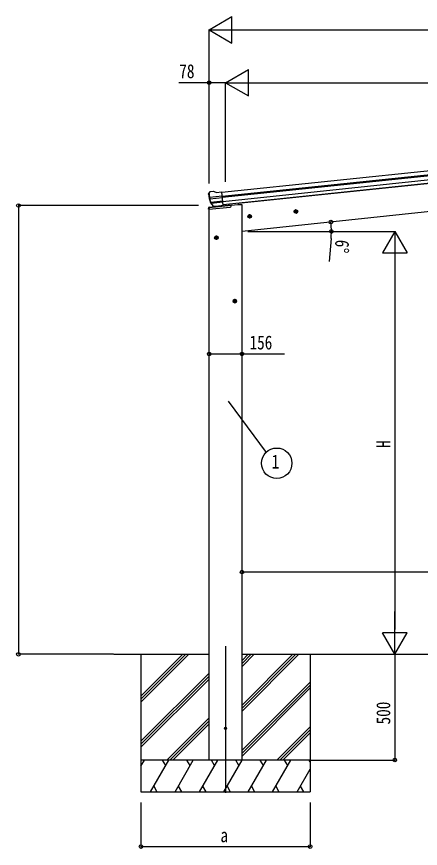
# Model space of a CAD drawing. Units: millimetres, scale not verified. Extents: x -10512 to 10512, y -7425 to 7425.
# Drawn here: x -7614 to -5704, y -5044 to -1110 of the extents above; entities that cross this region are included whole.
import ezdxf
from ezdxf.enums import TextEntityAlignment as Align

# ---------------------------------------------------------------- set-up
doc = ezdxf.new("R2010")
doc.units = ezdxf.units.MM
doc.header["$LTSCALE"] = 30
for name, color, linetype in [('0-3_YKK_12', 2, 'Continuous'), ('0-4_YKK_13', 4, 'Continuous'), ('0-5_YKK_A1', 4, 'Continuous'), ('0-6_YKK_D', 6, 'Continuous')]:
    doc.layers.add(name, color=color, linetype=linetype)
doc.styles.add('ＭＳ ゴシック', font='')
doc.styles.get('ＭＳ ゴシック').set_extended_font_data('MS Gothic')

msp = doc.modelspace()

# ---------------------------------------------------------------- linework, layer by layer
at = {"layer": '0-3_YKK_12'}
msp.add_line((-6625.77, -4088.04), (-6625.77, -4781.36), dxfattribs=at)
at = {"layer": '0-4_YKK_13'}
for p, q in [((-6705.81, -1949.89), (-6705.89, -1948.02)), ((-6704.53, -1945.12), (-6705.22, -1945.98)), ((-6701.03, -1940.8), (-6704.53, -1945.12)), ((-6641.42, -1959.86), (-6701.16, -1966.13)), ((-6701.03, -1940.8), (-6701.03, -1940.8)), ((-6700.41, -1971.97), (-6640.8, -1965.71)), ((-6697.67, -1938.98), (-6697.67, -1938.98)), ((-6670.1, -1942.11), (-6643.58, -1939.33)), ((-6636.79, -2003.88), (-6643.58, -1939.33)), ((-6598.95, -2001.43), (-6703.73, -2012.44)), ((-6703.73, -2012.44), (-6598.95, -2001.43)), ((-6598.95, -2001.5), (-6703.21, -2012.46)), ((-6598.95, -2002.01), (-6702.28, -2012.87)), ((-6682.9, -2007.53), (-6696.59, -1991.78)), ((-6696.1, -1988.19), (-6639.07, -1982.19)), ((-6681.96, -2006.9), (-6695, -1990.96)), ((-6693.77, -1992.46), (-6638.6, -1986.66)), ((-6680.19, -2008.21), (-6636.81, -2003.65)), ((-6646.99, -2005.04), (-6672.32, -2007.71)), ((-6646.74, -2004.92), (-6646.99, -2005.04)), ((-6636.79, -2003.88), (-6646.74, -2004.92)), ((-6633.95, -2004.18), (-6633.95, -2005.68)), ((-6598.95, -2006.05), (-6598.95, -2001.43)), ((-6705.95, -2021.8), (-6704.71, -2012.38)), ((-6704.94, -2021.69), (-6705.95, -2021.8)), ((-6704.94, -2021.69), (-6603.43, -2011.02)), ((-6703.73, -2012.44), (-6704.94, -2021.69)), ((-6704.94, -2021.69), (-6703.73, -2012.44)), ((-6703.21, -2012.46), (-6704.42, -2021.64)), ((-6703.73, -2012.44), (-6703.82, -2011.52)), ((-6703.82, -2011.52), (-6703.73, -2012.44)), ((-6702.28, -2012.87), (-6702.33, -2012.37)), ((-6672.59, -2007.64), (-6680.28, -2008.45)), ((-6672.32, -2007.71), (-6672.59, -2007.64))]:
    msp.add_line(p, q, dxfattribs=at)
for points in [[(-6684.18, -1937.56), (-6684.18, -1937.56), (-6697.67, -1938.98)], [(-6670.1, -1942.11), (-6682.89, -1937.71), (-6682.89, -1937.71)], [(-6703.82, -2011.52), (-6598.95, -2000.5), (-6598.95, -2001.43)]]:
    msp.add_lwpolyline(points, dxfattribs=at)
msp.add_circle((-6625.52, -4476.28), 5, dxfattribs=at)
for centre, radius, start, end in [((-6504.92, -1928.78), 202, 186, 197.86084), ((-6511.98, -1930.82), 192.44, 185.42422, 190.5729), ((-6745.88, -1973.48), 45.32, 6.35482, 9.32878), ((-6697.14, -1943.95), 5, 96.04426, 140.95574), ((-6683.87, -1940.55), 3, 71.02369, 95.97631), ((-6703.18, -1972.34), 2.74, 7.56588, 12.97849), ((-6700.31, -1973.32), 1.35, 94.08073, 96.8395), ((-6504.92, -1928.78), 200.2, 192.46117, 197.79991), ((-6694.33, -1989.81), 3, 197.86084, 221), ((-6692.68, -1989.06), 3, 197.79991, 219.30889), ((-6603.95, -2006.05), 5, 276, 0), ((-6703.72, -2012.51), 1, 96, 172.5), ((-6704.44, -2016.04), 3.66, 78.7113, 94.17753), ((-6704.44, -2016.04), 3.66, 78.7113, 94.17753), ((-6680.64, -2005.57), 2.99, 220.99261, 266.7283)]:
    msp.add_arc(centre, radius, start, end, dxfattribs=at)
for centre, major_axis, ratio, start_param, end_param in [((-6702.89, -1947.87), (1.9, 2.34), 0.995767, 1.5707963, 2.2972137), ((-6699.35, -1943.49), (-5.48, -2.51), 0.24881, 5.8190815, 5.8226003), ((-6703.68, -1949.03), (-0.38, 5.97), 0.020485, 4.7140547, 5.6117533), ((-6502.61, -1950.72), (-20.92, 199.05), 0.994373, 1.5554317, 1.5718064), ((-6682.94, -2005.49), (-1.71, 2.84), 0.040856, 4.1415604, 4.1696818), ((-6680.5, -2005.23), (-0.51, 2.96), 0.642905, 2.0792573, 3.037247), ((-6680.55, -2005.34), (-3.02, -2.79), 0.650902, 0.9542299, 1.0270405), ((-6680.59, -2005.46), (-1.1, -2.8), 0.997631, 0.3902369, 0.4789948)]:
    msp.add_ellipse(centre, major_axis=major_axis, ratio=ratio, start_param=start_param, end_param=end_param, dxfattribs=at)
at = {"layer": '0-5_YKK_A1'}
for p, q in [((-6643.37, -1941.32), (-4647.28, -1731.52)), ((-6641.38, -1960.21), (-4645.29, -1750.41)), ((-6640.95, -1964.39), (-4644.86, -1754.59)), ((-6638.85, -1984.25), (-4642.77, -1774.45)), ((-4641.01, -1791.19), (-6637.09, -2000.99)), ((-4640.9, -1792.18), (-6566.19, -1994.54)), ((-4620.43, -1923.77), (-6547.77, -2126.34)), ((-6566.19, -1994.54), (-6565.59, -2000.34)), ((-6547.77, -4626.34), (-6547.77, -2000.34)), ((-6703.27, -4626.34), (-6703.27, -2021.52)), ((-6510.51, -2065.11), (-6512.6, -2045.22)), ((-6282.82, -2031.12), (-6302.71, -2033.21)), ((-6293.55, -2024.7), (-6299.62, -2029.11)), ((-6299.62, -2029.11), (-6298.84, -2036.58)), ((-6298.84, -2036.58), (-6291.98, -2039.63)), ((-6291.72, -2042.11), (-6293.81, -2022.22)), ((-6286.69, -2027.75), (-6293.55, -2024.7)), ((-6501.61, -2054.12), (-6521.5, -2056.21)), ((-6512.34, -2047.7), (-6518.42, -2052.11)), ((-6518.42, -2052.11), (-6517.63, -2059.57)), ((-6517.63, -2059.57), (-6510.77, -2062.63)), ((-6505.49, -2050.75), (-6512.34, -2047.7)), ((-6658.77, -2155.89), (-6678.77, -2155.89)), ((-6668.77, -2148.38), (-6675.27, -2152.14)), ((-6675.27, -2152.14), (-6675.27, -2159.64)), ((-6675.27, -2159.64), (-6668.77, -2163.39)), ((-6668.77, -2165.89), (-6668.77, -2145.89)), ((-6662.27, -2152.14), (-6668.77, -2148.38)), ((-6571.77, -2455.89), (-6591.77, -2455.89)), ((-6581.77, -2448.38), (-6588.27, -2452.14)), ((-6588.27, -2452.14), (-6588.27, -2459.64)), ((-6588.27, -2459.64), (-6581.77, -2463.39)), ((-6581.77, -2465.89), (-6581.77, -2445.89)), ((-6575.27, -2452.14), (-6581.77, -2448.38)), ((-7154.41, -4126.34), (-6703.27, -4126.34)), ((-7025.77, -4352.97), (-6799.14, -4126.34)), ((-7025.77, -4338.82), (-6813.28, -4126.34)), ((-7025.77, -4324.68), (-6827.43, -4126.34)), ((-7025.77, -4126.4), (-7025.77, -4776.34)), ((-6547.77, -4126.34), (-3899.3, -4126.34)), ((-6547.77, -4395.47), (-6278.64, -4126.34)), ((-6547.77, -4381.32), (-6292.78, -4126.34)), ((-6547.77, -4367.18), (-6306.93, -4126.34)), ((-6547.77, -4183.28), (-6490.83, -4126.34)), ((-6547.77, -4169.13), (-6504.98, -4126.34)), ((-6547.77, -4154.99), (-6519.12, -4126.34)), ((-6225.77, -4126.4), (-6225.77, -4776.34)), ((-7025.77, -4536.81), (-6703.77, -4214.82)), ((-7025.77, -4550.96), (-6703.77, -4228.96)), ((-7025.77, -4565.1), (-6703.77, -4243.1)), ((-6547.77, -4579.31), (-6225.77, -4257.32)), ((-6547.77, -4593.45), (-6225.77, -4271.46)), ((-6547.77, -4607.6), (-6225.77, -4285.6)), ((-6903.17, -4626.34), (-6703.77, -4426.95)), ((-6889.02, -4626.34), (-6703.77, -4441.09)), ((-6874.88, -4626.34), (-6703.77, -4455.23)), ((-6382.67, -4626.34), (-6225.77, -4469.45)), ((-6368.52, -4626.34), (-6225.77, -4483.59)), ((-6354.38, -4626.34), (-6225.77, -4497.73)), ((-6225.77, -4626.34), (-7025.77, -4626.34)), ((-7025.77, -4655.28), (-7009.07, -4626.34)), ((-6980.2, -4776.34), (-6893.6, -4626.34)), ((-6908.6, -4652.32), (-6923.6, -4626.34)), ((-6864.73, -4776.34), (-6778.13, -4626.34)), ((-6793.13, -4652.32), (-6808.13, -4626.34)), ((-6749.26, -4776.34), (-6662.65, -4626.34)), ((-6677.66, -4652.32), (-6692.66, -4626.34)), ((-6633.79, -4776.34), (-6547.19, -4626.34)), ((-6562.19, -4652.32), (-6577.19, -4626.34)), ((-6518.32, -4776.34), (-6431.71, -4626.34)), ((-6446.72, -4652.32), (-6461.72, -4626.34)), ((-6402.85, -4776.34), (-6316.25, -4626.34)), ((-6331.25, -4652.32), (-6346.25, -4626.34)), ((-6225.77, -4635), (-6230.78, -4626.34)), ((-7024.07, -4652.32), (-7025.77, -4649.36)), ((-6287.38, -4776.34), (-6225.77, -4669.63)), ((-6965.2, -4750.36), (-6950.2, -4776.34)), ((-6849.73, -4750.36), (-6834.73, -4776.34)), ((-6734.26, -4750.36), (-6719.26, -4776.34)), ((-6618.79, -4750.36), (-6603.79, -4776.34)), ((-6503.32, -4750.36), (-6488.32, -4776.34)), ((-6387.85, -4750.36), (-6372.85, -4776.34)), ((-6272.38, -4750.36), (-6257.38, -4776.34)), ((-7025.77, -4776.34), (-6225.77, -4776.34))]:
    msp.add_line(p, q, dxfattribs=at)
for points in [[(-6547.77, -2000.34), (-6567.77, -2000.34), (-6598.95, -2003.62)], [(-6291.98, -2039.63), (-6285.91, -2035.22), (-6286.69, -2027.75)], [(-6510.77, -2062.63), (-6504.7, -2058.21), (-6505.49, -2050.75)], [(-6668.77, -2163.39), (-6662.27, -2159.64), (-6662.27, -2152.14)], [(-6581.77, -2463.39), (-6575.27, -2459.64), (-6575.27, -2452.14)]]:
    msp.add_lwpolyline(points, dxfattribs=at)
for centre, radius in [((-6292.76, -2032.17), 8.5), ((-6292.76, -2032.17), 7.7), ((-6292.76, -2032.17), 6.5), ((-6511.56, -2055.16), 8.5), ((-6511.56, -2055.16), 7.7), ((-6511.56, -2055.16), 6.5), ((-6668.77, -2155.89), 8.5), ((-6668.77, -2155.89), 7.7), ((-6668.77, -2155.89), 6.5), ((-6581.77, -2455.89), 8.5), ((-6581.77, -2455.89), 7.7), ((-6581.77, -2455.89), 6.5)]:
    msp.add_circle(centre, radius, dxfattribs=at)
at = {"layer": '0-6_YKK_D'}
for p, q in [((-6703.77, -1172.94), (-6595.52, -1110.44)), ((-6595.52, -1235.44), (-6595.52, -1110.44)), ((-6703.77, -1890.36), (-6703.77, -1171.94)), ((-6703.77, -1172.94), (-6595.52, -1235.44)), ((-6703.77, -1172.94), (-6487.27, -1172.94)), ((-6578.77, -1172.94), (-4710.39, -1172.94)), ((-6625.52, -1422.94), (-6517.27, -1360.44)), ((-6517.27, -1485.44), (-6517.27, -1360.44)), ((-6703.27, -1900.36), (-6703.27, -1421.94)), ((-6625.52, -1892.19), (-6625.52, -1421.94)), ((-6625.52, -1892.19), (-6625.52, -1421.94)), ((-6625.52, -1422.94), (-6517.27, -1485.44)), ((-6625.52, -1422.94), (-6409.02, -1422.94)), ((-6500.52, -1422.94), (-4710.39, -1422.94)), ((-6753.77, -2003.83), (-7606.75, -2003.83)), ((-7605.75, -2003.83), (-7605.75, -4126.34)), ((-6520.48, -2126.34), (-5823.86, -2126.34)), ((-6473.41, -2126.34), (-6123.86, -2126.34)), ((-6126.23, -2160.31), (-6134.98, -2268.89)), ((-5824.86, -2126.34), (-5883.45, -2227.82)), ((-5824.86, -2126.34), (-5766.27, -2227.82)), ((-5824.86, -2126.34), (-5824.86, -2329.31)), ((-5883.45, -2227.82), (-5766.27, -2227.82)), ((-5824.86, -2243.52), (-5824.86, -4009.15)), ((-6613.93, -2928.92), (-6434.13, -3171.56)), ((-4428.32, -3738.75), (-6547.77, -3737.15)), ((-5824.86, -4126.34), (-5824.86, -3923.36)), ((-5824.86, -4126.34), (-5883.45, -4024.85)), ((-5766.27, -4024.85), (-5883.45, -4024.85)), ((-5824.86, -4126.34), (-5766.27, -4024.85)), ((-7155.41, -4126.34), (-7606.75, -4126.34)), ((-6224.77, -4126.34), (-5823.86, -4126.34)), ((-5824.86, -4126.34), (-5824.86, -4626.34)), ((-6224.77, -4626.34), (-5823.86, -4626.34)), ((-7025.77, -4827.28), (-7025.77, -5036.59)), ((-6225.77, -4827.28), (-6225.77, -5036.59)), ((-7025.77, -5035.59), (-6225.77, -5035.59))]:
    msp.add_line(p, q, dxfattribs=at)
for points in [[(-6625.52, -1422.94), (-6703.27, -1422.94), (-6846.21, -1422.94)], [(-6703.27, -2705.89), (-6547.77, -2705.89), (-6347.24, -2705.89)]]:
    msp.add_lwpolyline(points, dxfattribs=at)
for centre, radius in [((-6703.27, -1422.94), 8.5), ((-7605.75, -2003.83), 8.5), ((-6127.18, -2082.13), 8.5), ((-6124.86, -2126.34), 8.5), ((-6703.27, -2705.89), 8.5), ((-6547.77, -2705.89), 8.5), ((-6383.41, -3222.66), 72), ((-6547.77, -3737.15), 8.5), ((-7605.75, -4126.34), 8.5), ((-5824.86, -4626.34), 8.5), ((-7025.77, -5035.59), 8.5), ((-6225.77, -5035.59), 8.5)]:
    msp.add_circle(centre, radius, dxfattribs=at)
for start, end in [(0, 6), (355.39249, 0)]:
    msp.add_arc((-6547.77, -2126.34), 422.91, start, end, dxfattribs=at)

# ---------------------------------------------------------------- texts
at = {"layer": '0-6_YKK_D', "style": 'ＭＳ ゴシック', "width": 0.8}
for s, p in [('78', (-6844.54, -1421.27)), ('156', (-6512.11, -2704.22)), ('1', (-6407.41, -3267.66)), ('a', (-6649.77, -5034.79))]:
    msp.add_text(s, height=65.98, dxfattribs=at).set_placement(p, align=Align.BOTTOM_LEFT)
for s, rotation, p in [('6°', 265.392, (-6124.7, -2162.11)), ('H', 90, (-5825.86, -3150.34)), ('500', 90, (-5826.53, -4457.94))]:
    msp.add_text(s, height=65.98, rotation=rotation, dxfattribs=at).set_placement(p, align=Align.BOTTOM_LEFT)

doc.saveas('drawing.dxf')
